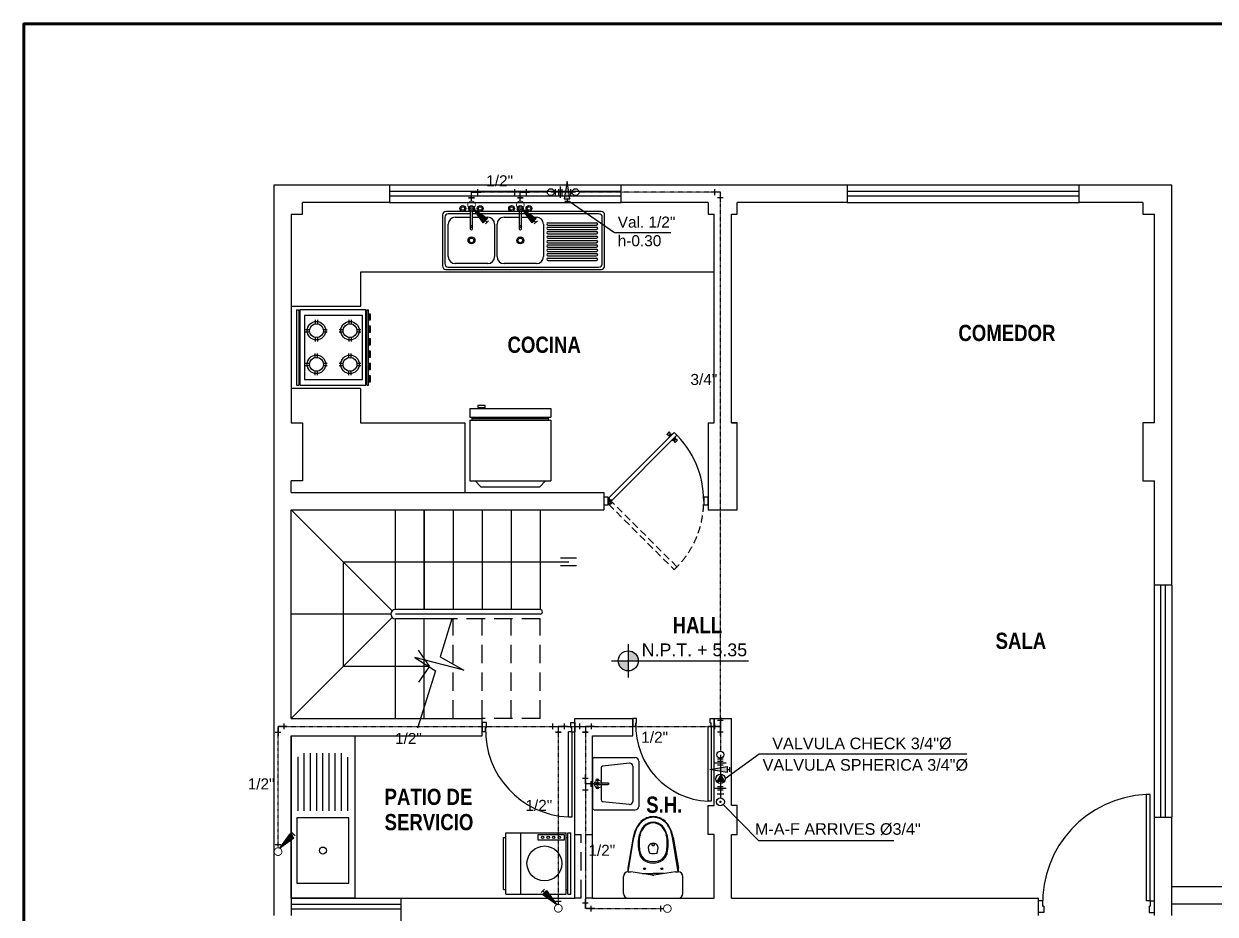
# Model space of a CAD drawing. Header units: millimetres. Extents: x -249630 to 95394, y -188036 to 109963.
# Drawn here: x -249630 to -229068, y -101305 to -85944 of the extents above; entities that cross this region are included whole.
import ezdxf
from ezdxf.enums import TextEntityAlignment as Align

# ---------------------------------------------------------------- set-up
doc = ezdxf.new("R2010")
doc.units = ezdxf.units.MM
doc.linetypes.add('ACAD_ISO10W100', pattern=[18, 12, -3, 0, -3])
doc.linetypes.add('DASHED2', pattern=[9.525, 6.35, -3.175])
doc.layers.add('00-DESAGUE', color=6, linetype='Continuous')
doc.layers.add('CASCO', color=5, linetype='Continuous')
doc.layers.add('MUROS', color=6, linetype='Continuous', lineweight=60)
doc.styles.add('LEROY 100', font='arial.ttf', dxfattribs={"height": 0.1})
doc.styles.add('LUNA', font='arial.ttf', dxfattribs={"height": 0.09})
doc.styles.add('NIVEL', font='arial.ttf', dxfattribs={"width": 1.1, "height": 0.15})
doc.styles.add('ST2', font='arial.ttf')
doc.styles.add('SUBTITULOS(E)', font='swisscbi.ttf', dxfattribs={"oblique": 15, "height": 0.2})
doc.dimstyles.new('Flechitas', dxfattribs={"dimscale": 0, "dimtxt": 0.1, "dimasz": 0.09, "dimexe": 0.035, "dimexo": 0.02, "dimgap": 0.05, "dimtad": 2, "dimzin": 4, "dimdsep": 46, "dimtxsty": 'LEROY 100', "dimblk": 'ARCHTICK', "dimcen": 0.05, "dimdle": 0.05, "dimclrd": 171, "dimclre": 171, "dimclrt": 7, "dimadec": 0, "dimazin": 0, "dimtfac": 0.466667, "dimtix": 1, "dimtmove": 2, "dimatfit": 3, "dimfxl": 1, "dimtolj": 1, "dimtzin": 1, "dimarcsym": 0})

# ---------------------------------------------------------------- blocks, each defined once
blk = doc.blocks.new('A$C5D300497')
at = {"layer": 'CASCO'}
h = blk.add_hatch(color=256, dxfattribs=at)
h.paths.add_polyline_path([(3.06, 8.735), (3.06, 8.649), (3.146, 8.649, 0.414214)])
h.paths.add_polyline_path([(3.06, 8.649), (2.973, 8.649, 0.414213), (3.06, 8.562)])
for p, q in [((0, 12.752), (0, 6.452)), ((1, 12.752), (0, 12.752)), ((1, 12.752), (1, 12.602)), ((3, 12.602), (3, 12.752)), ((4.95, 12.752), (3, 12.752)), ((4.95, 12.752), (4.95, 12.602)), ((7.75, 12.752), (6.95, 12.752)), ((6.95, 12.602), (6.95, 12.752)), ((7.75, 9.302), (7.75, 12.752)), ((0.25, 12.502), (0.25, 12.602)), ((1, 12.602), (0.25, 12.602)), ((3.75, 12.602), (3, 12.602)), ((3.75, 12.602), (3.75, 12.502)), ((4, 12.502), (4, 12.602)), ((4.95, 12.602), (4, 12.602)), ((7.5, 12.602), (6.95, 12.602)), ((7.5, 12.602), (7.5, 12.502)), ((0.15, 12.502), (0.15, 10.702)), ((0.15, 12.502), (0.25, 12.502)), ((1.457, 12.496), (1.457, 12.056)), ((1.477, 12.476), (1.477, 12.076)), ((1.697, 12.526), (1.487, 12.526)), ((1.697, 12.506), (1.507, 12.506)), ((1.567, 12.476), (1.697, 12.476)), ((1.697, 12.528), (1.697, 12.376)), ((1.717, 12.376), (1.717, 12.528)), ((2.826, 12.526), (1.717, 12.526)), ((2.806, 12.506), (1.717, 12.506)), ((1.717, 12.476), (1.847, 12.476)), ((1.988, 12.476), (2.118, 12.476)), ((2.118, 12.528), (2.118, 12.376)), ((2.138, 12.376), (2.138, 12.528)), ((2.138, 12.476), (2.268, 12.476)), ((2.836, 12.076), (2.836, 12.476)), ((2.856, 12.056), (2.856, 12.496)), ((3.75, 12.502), (3.8, 12.502)), ((3.8, 10.702), (3.8, 12.502)), ((3.95, 10.702), (3.95, 12.502)), ((3.95, 12.502), (4, 12.502)), ((7.5, 12.502), (7.6, 12.502)), ((7.6, 10.702), (7.6, 12.502)), ((7.6, 10.702), (7.6, 12.502)), ((1.507, 12.136), (1.507, 12.416)), ((1.697, 12.406), (1.717, 12.406)), ((1.697, 12.391), (1.717, 12.391)), ((1.907, 12.416), (1.907, 12.136)), ((1.928, 12.136), (1.928, 12.416)), ((2.118, 12.406), (2.138, 12.406)), ((2.118, 12.391), (2.138, 12.391)), ((2.328, 12.416), (2.328, 12.136)), ((2.366, 12.428), (2.786, 12.428)), ((2.366, 12.408), (2.786, 12.408)), ((2.366, 12.39), (2.786, 12.39)), ((2.366, 12.37), (2.786, 12.37)), ((2.366, 12.352), (2.786, 12.352)), ((2.366, 12.332), (2.786, 12.332)), ((2.366, 12.314), (2.786, 12.314)), ((2.366, 12.294), (2.786, 12.294)), ((2.366, 12.276), (2.786, 12.276)), ((2.366, 12.256), (2.786, 12.256)), ((2.366, 12.238), (2.786, 12.238)), ((2.366, 12.218), (2.786, 12.218)), ((2.366, 12.2), (2.786, 12.2)), ((2.366, 12.18), (2.786, 12.18)), ((2.366, 12.162), (2.786, 12.162)), ((2.366, 12.142), (2.786, 12.142)), ((1.507, 12.046), (2.806, 12.046)), ((1.847, 12.076), (1.567, 12.076)), ((2.268, 12.076), (1.988, 12.076)), ((2.366, 12.124), (2.786, 12.124)), ((2.366, 12.104), (2.786, 12.104)), ((3.8, 12.002), (0.75, 12.002)), ((0.75, 12.002), (0.75, 11.706)), ((1.487, 12.026), (2.826, 12.026)), ((0.75, 11.706), (0.15, 11.706)), ((0.197, 11.677), (0.197, 11.027)), ((0.197, 11.677), (0.218, 11.677)), ((0.218, 11.677), (0.218, 11.027)), ((0.226, 11.677), (0.226, 11.027)), ((0.795, 11.677), (0.226, 11.677)), ((0.766, 11.627), (0.265, 11.627)), ((0.265, 11.627), (0.265, 11.077)), ((0.766, 11.077), (0.766, 11.627)), ((0.795, 11.027), (0.795, 11.677)), ((0.805, 11.027), (0.805, 11.677)), ((0.805, 11.677), (0.818, 11.677)), ((0.818, 11.027), (0.818, 11.677)), ((0.837, 11.641), (0.823, 11.641)), ((0.823, 11.641), (0.823, 11.59)), ((0.837, 11.59), (0.837, 11.641)), ((0.358, 11.591), (0.358, 11.556)), ((0.378, 11.591), (0.378, 11.556)), ((0.648, 11.591), (0.648, 11.556)), ((0.668, 11.591), (0.668, 11.556)), ((0.823, 11.59), (0.837, 11.59)), ((0.837, 11.535), (0.823, 11.535)), ((0.823, 11.535), (0.823, 11.484)), ((0.837, 11.484), (0.837, 11.535)), ((0.275, 11.508), (0.31, 11.508)), ((0.275, 11.488), (0.309, 11.488)), ((0.358, 11.438), (0.358, 11.404)), ((0.378, 11.438), (0.378, 11.403)), ((0.427, 11.508), (0.462, 11.508)), ((0.428, 11.488), (0.462, 11.488)), ((0.565, 11.508), (0.6, 11.508)), ((0.565, 11.488), (0.599, 11.488)), ((0.648, 11.438), (0.648, 11.404)), ((0.668, 11.438), (0.668, 11.403)), ((0.717, 11.508), (0.752, 11.508)), ((0.718, 11.488), (0.752, 11.488)), ((0.823, 11.484), (0.837, 11.484)), ((0.837, 11.428), (0.823, 11.428)), ((0.823, 11.428), (0.823, 11.376)), ((0.837, 11.376), (0.837, 11.428)), ((0.823, 11.376), (0.837, 11.376)), ((0.837, 11.322), (0.823, 11.322)), ((0.823, 11.322), (0.823, 11.27)), ((0.837, 11.27), (0.837, 11.322)), ((0.275, 11.216), (0.309, 11.216)), ((0.358, 11.266), (0.358, 11.301)), ((0.378, 11.266), (0.378, 11.301)), ((0.428, 11.216), (0.462, 11.216)), ((0.565, 11.216), (0.599, 11.216)), ((0.648, 11.266), (0.648, 11.301)), ((0.668, 11.266), (0.668, 11.301)), ((0.718, 11.216), (0.752, 11.216)), ((0.823, 11.27), (0.837, 11.27)), ((0.837, 11.214), (0.823, 11.214)), ((0.823, 11.214), (0.823, 11.163)), ((0.837, 11.163), (0.837, 11.214)), ((0.275, 11.196), (0.31, 11.196)), ((0.358, 11.114), (0.358, 11.148)), ((0.378, 11.113), (0.378, 11.148)), ((0.427, 11.196), (0.462, 11.196)), ((0.565, 11.196), (0.6, 11.196)), ((0.648, 11.114), (0.648, 11.148)), ((0.668, 11.113), (0.668, 11.148)), ((0.717, 11.196), (0.752, 11.196)), ((0.823, 11.163), (0.837, 11.163)), ((0.837, 11.108), (0.823, 11.108)), ((0.823, 11.108), (0.823, 11.057)), ((0.837, 11.057), (0.837, 11.108)), ((0.197, 11.027), (0.218, 11.027)), ((0.226, 11.027), (0.795, 11.027)), ((0.265, 11.077), (0.766, 11.077)), ((0.805, 11.027), (0.818, 11.027)), ((0.823, 11.057), (0.837, 11.057)), ((0.75, 10.999), (0.15, 10.999)), ((0.75, 10.999), (0.75, 10.702)), ((1.693, 10.826), (2.393, 10.826)), ((1.693, 10.826), (1.693, 10.751)), ((1.761, 10.853), (1.761, 10.834)), ((1.825, 10.853), (1.761, 10.853)), ((1.761, 10.834), (1.825, 10.834)), ((1.825, 10.834), (1.825, 10.853)), ((2.393, 10.826), (2.393, 10.751)), ((0.15, 10.702), (0.25, 10.702)), ((0.25, 10.702), (0.25, 10.202)), ((0.75, 10.702), (1.65, 10.702)), ((1.65, 10.702), (1.65, 10.102)), ((1.692, 10.726), (2.392, 10.726)), ((1.692, 10.726), (1.692, 10.201)), ((1.693, 10.751), (2.393, 10.751)), ((1.713, 10.726), (1.713, 10.751)), ((1.713, 10.739), (2.373, 10.739)), ((2.373, 10.726), (2.373, 10.751)), ((2.392, 10.726), (2.392, 10.201)), ((3.75, 10.702), (3.75, 9.952)), ((3.75, 10.702), (3.8, 10.702)), ((4, 10.702), (3.95, 10.702)), ((3.95, 10.702), (4, 10.702)), ((4, 9.952), (4, 10.702)), ((7.6, 10.702), (7.5, 10.702)), ((7.5, 10.702), (7.5, 10.202)), ((2.89, 10.053), (3.456, 10.619)), ((3.48, 10.595), (2.914, 10.029)), ((3.414, 10.625), (3.393, 10.603)), ((3.408, 10.593), (3.393, 10.603)), ((3.412, 10.596), (3.408, 10.593)), ((3.412, 10.596), (3.421, 10.606)), ((3.412, 10.577), (3.44, 10.605)), ((3.414, 10.594), (3.412, 10.596)), ((3.414, 10.594), (3.412, 10.593)), ((3.415, 10.591), (3.412, 10.593)), ((3.415, 10.591), (3.413, 10.589)), ((3.424, 10.609), (3.414, 10.625)), ((3.414, 10.594), (3.423, 10.603)), ((3.415, 10.591), (3.427, 10.603)), ((3.415, 10.587), (3.43, 10.602)), ((3.421, 10.606), (3.424, 10.609)), ((3.423, 10.603), (3.421, 10.606)), ((3.423, 10.603), (3.424, 10.605)), ((3.427, 10.603), (3.424, 10.605)), ((3.427, 10.603), (3.428, 10.604)), ((3.43, 10.602), (3.428, 10.604)), ((3.44, 10.605), (3.43, 10.602)), ((3.441, 10.604), (3.44, 10.605)), ((3.48, 10.595), (3.456, 10.619)), ((3.412, 10.577), (3.415, 10.587)), ((3.413, 10.576), (3.412, 10.577)), ((3.415, 10.587), (3.413, 10.589)), ((3.437, 10.552), (3.438, 10.551)), ((3.438, 10.551), (3.466, 10.579)), ((3.438, 10.551), (3.448, 10.554)), ((3.448, 10.554), (3.463, 10.569)), ((3.448, 10.554), (3.45, 10.552)), ((3.452, 10.554), (3.45, 10.552)), ((3.451, 10.566), (3.451, 10.566)), ((3.451, 10.566), (3.451, 10.566)), ((3.452, 10.554), (3.464, 10.566)), ((3.452, 10.554), (3.454, 10.551)), ((3.455, 10.553), (3.454, 10.551)), ((3.457, 10.551), (3.454, 10.547)), ((3.454, 10.547), (3.464, 10.532)), ((3.455, 10.553), (3.464, 10.562)), ((3.455, 10.553), (3.457, 10.551)), ((3.457, 10.551), (3.467, 10.56)), ((3.466, 10.579), (3.463, 10.569)), ((3.463, 10.569), (3.465, 10.567)), ((3.464, 10.566), (3.465, 10.567)), ((3.464, 10.566), (3.466, 10.563)), ((3.464, 10.562), (3.466, 10.563)), ((3.464, 10.562), (3.467, 10.56)), ((3.486, 10.553), (3.464, 10.532)), ((3.465, 10.58), (3.466, 10.579)), ((3.467, 10.56), (3.47, 10.563)), ((3.47, 10.563), (3.486, 10.553)), ((0.15, 10.102), (0.15, 10.202)), ((0.25, 10.202), (0.15, 10.202)), ((1.692, 10.201), (2.392, 10.201)), ((1.739, 10.201), (1.788, 10.151)), ((2.346, 10.201), (2.297, 10.151)), ((7.5, 10.202), (7.6, 10.202)), ((7.6, 9.302), (7.6, 10.202)), ((0.15, 10.102), (2.85, 10.102)), ((1.788, 10.151), (2.297, 10.151)), ((2.85, 10.102), (2.85, 9.952)), ((2.888, 10.061), (2.85, 10.061)), ((2.85, 10.061), (2.85, 10.061)), ((2.85, 10.061), (2.85, 10.061)), ((2.85, 10.061), (2.85, 9.994)), ((2.85, 9.994), (2.888, 9.994)), ((2.888, 9.994), (2.888, 10.061)), ((2.914, 10.029), (2.89, 10.053)), ((3.75, 10.061), (3.712, 10.061)), ((3.712, 10.061), (3.712, 10.061)), ((3.712, 10.061), (3.712, 10.061)), ((3.712, 10.061), (3.712, 9.994)), ((3.712, 9.994), (3.75, 9.994)), ((3.75, 9.994), (3.75, 10.061)), ((0.15, 9.952), (2.85, 9.952)), ((0.15, 8.152), (0.15, 9.952)), ((1.022, 9.081), (0.15, 9.952)), ((1.05, 9.092), (1.05, 9.952)), ((1.05, 9.092), (1.05, 9.952)), ((1.3, 9.952), (1.3, 9.092)), ((1.3, 9.092), (1.3, 9.952)), ((1.55, 9.952), (1.55, 9.092)), ((1.8, 9.952), (1.8, 9.092)), ((2.05, 9.952), (2.05, 9.092)), ((2.3, 9.952), (2.3, 9.092)), ((3.75, 9.952), (4, 9.952)), ((0.6, 9.502), (0.6, 8.602)), ((0.6, 9.502), (2.548, 9.502)), ((2.612, 9.536), (2.476, 9.536)), ((2.612, 9.468), (2.476, 9.468)), ((7.75, 9.302), (7.6, 9.302)), ((7.75, 9.302), (7.6, 9.302)), ((7.6, 7.302), (7.6, 9.302)), ((7.655, 7.302), (7.655, 9.302)), ((7.695, 7.302), (7.695, 9.302)), ((7.75, 9.302), (7.75, 7.302)), ((1.01, 9.052), (0.15, 9.052)), ((2.3, 9.092), (1.05, 9.092)), ((2.3, 9.052), (1.05, 9.052)), ((2.3, 9.052), (1.55, 9.052)), ((1.022, 9.024), (0.15, 8.152)), ((1.05, 8.152), (1.05, 9.012)), ((1.538, 9.012), (1.05, 9.012)), ((1.3, 8.152), (1.3, 9.012)), ((1.538, 9.012), (1.437, 8.685)), ((1.344, 8.602), (1.251, 8.741)), ((3.06, 8.793), (3.06, 8.504)), ((1.64, 8.57), (1.219, 8.677)), ((1.219, 8.677), (1.397, 8.563)), ((1.437, 8.685), (1.64, 8.57)), ((2.916, 8.649), (4.097, 8.649)), ((0.6, 8.602), (1.344, 8.602)), ((1.397, 8.563), (1.241, 8.068)), ((1.344, 8.602), (1.251, 8.464)), ((0.15, 8.152), (1.8, 8.152)), ((1.8, 8.002), (1.8, 8.152)), ((2.6, 8.152), (3.1, 8.152)), ((3.1, 8.002), (3.1, 8.152)), ((3.1, 8.152), (3.1, 8.082)), ((3.132, 8.152), (3.1, 8.152)), ((3.132, 8.113), (3.132, 8.152)), ((3.768, 8.113), (3.768, 8.152)), ((3.768, 8.152), (3.8, 8.152)), ((3.8, 7.402), (3.8, 8.152)), ((3.8, 8.152), (3.95, 8.152)), ((3.8, 8.152), (3.8, 8.082)), ((3.95, 7.402), (3.95, 8.152)), ((1.8, 8.118), (1.8, 8.037)), ((1.836, 8.118), (1.8, 8.118)), ((1.828, 8.037), (1.8, 8.037)), ((1.836, 8.073), (1.828, 8.073)), ((1.828, 8.037), (1.828, 8.073)), ((1.836, 8.073), (1.836, 8.118)), ((2.572, 8.037), (2.543, 8.037)), ((2.543, 7.302), (2.543, 8.037)), ((2.564, 8.073), (2.564, 8.118)), ((2.564, 8.118), (2.6, 8.118)), ((2.564, 8.073), (2.572, 8.073)), ((2.572, 8.037), (2.572, 8.073)), ((2.572, 8.037), (2.6, 8.037)), ((2.572, 8.037), (2.572, 7.302)), ((2.6, 8.118), (2.6, 8.037)), ((3.125, 8.082), (3.1, 8.082)), ((3.132, 8.113), (3.125, 8.113)), ((3.125, 8.082), (3.125, 8.113)), ((3.775, 8.082), (3.751, 8.082)), ((3.751, 7.438), (3.751, 8.082)), ((3.768, 8.113), (3.775, 8.113)), ((3.775, 8.082), (3.775, 8.113)), ((3.775, 8.082), (3.8, 8.082)), ((3.775, 8.082), (3.775, 7.438)), ((0.15, 8.002), (1.8, 8.002)), ((0.15, 8.002), (0.15, 6.452)), ((2.75, 8.002), (3.1, 8.002)), ((2.75, 7.799), (2.75, 7.379)), ((2.765, 7.814), (3.12, 7.814)), ((2.825, 7.725), (2.825, 7.596)), ((3.072, 7.766), (2.838, 7.74)), ((3.1, 7.741), (3.1, 7.436)), ((3.15, 7.784), (3.15, 7.394)), ((2.794, 7.604), (2.779, 7.589)), ((2.779, 7.596), (2.786, 7.596)), ((2.779, 7.589), (2.809, 7.589)), ((2.779, 7.589), (2.794, 7.574)), ((2.779, 7.581), (2.786, 7.581)), ((2.809, 7.589), (2.794, 7.604)), ((2.794, 7.604), (2.794, 7.574)), ((2.794, 7.574), (2.809, 7.589)), ((2.801, 7.596), (2.886, 7.596)), ((2.801, 7.581), (2.886, 7.581)), ((2.825, 7.581), (2.825, 7.452)), ((2.894, 7.589), (2.886, 7.596)), ((2.894, 7.589), (2.886, 7.581)), ((2.838, 7.437), (3.072, 7.412)), ((3.775, 7.438), (3.751, 7.438)), ((7.565, 7.497), (7.529, 7.497)), ((7.529, 7.497), (7.529, 6.578)), ((7.565, 6.578), (7.565, 7.497)), ((2.572, 7.302), (2.543, 7.302)), ((2.765, 7.364), (3.12, 7.364)), ((3.75, 7.152), (3.75, 7.402)), ((3.75, 7.402), (3.8, 7.402)), ((4, 7.402), (3.95, 7.402)), ((4, 7.152), (4, 7.402)), ((7.6, 6.452), (7.6, 7.302)), ((7.6, 7.302), (7.75, 7.302)), ((7.6, 7.302), (7.75, 7.302)), ((7.75, 6.452), (7.75, 7.302)), ((1.983, 7.125), (2.003, 7.125)), ((1.983, 6.676), (1.983, 7.125)), ((2.003, 7.165), (2.523, 7.165)), ((2.003, 6.636), (2.003, 7.165)), ((2.129, 7.165), (2.129, 6.636)), ((2.282, 7.152), (2.507, 7.152)), ((2.282, 7.102), (2.282, 7.152)), ((2.507, 7.102), (2.282, 7.102)), ((2.507, 7.152), (2.507, 7.102)), ((2.523, 6.636), (2.523, 7.165)), ((2.523, 7.125), (2.539, 7.125)), ((2.539, 7.165), (2.563, 7.165)), ((2.539, 6.636), (2.539, 7.165)), ((2.563, 6.636), (2.563, 7.165)), ((3.8, 7.152), (3.75, 7.152)), ((3.8, 6.602), (3.8, 7.152)), ((3.95, 7.152), (4, 7.152)), ((3.95, 6.602), (3.95, 7.152)), ((7.75, 6.702), (8.8, 6.702)), ((1.1, 4.502), (1.1, 6.602)), ((1.983, 6.676), (2.003, 6.676)), ((2.003, 6.636), (2.523, 6.636)), ((2.523, 6.676), (2.539, 6.676)), ((2.539, 6.636), (2.563, 6.636)), ((2.75, 6.602), (3.8, 6.602)), ((3.95, 6.602), (6.6, 6.602)), ((6.6, 6.452), (6.6, 6.602)), ((6.6, 6.477), (6.6, 6.578)), ((6.635, 6.578), (6.6, 6.578)), ((6.635, 6.578), (6.635, 6.532)), ((6.645, 6.532), (6.635, 6.532)), ((6.645, 6.532), (6.645, 6.477)), ((7.565, 6.578), (7.529, 6.578)), ((7.555, 6.532), (7.555, 6.477)), ((7.555, 6.532), (7.565, 6.532)), ((7.565, 6.578), (7.565, 6.532)), ((7.565, 6.578), (7.6, 6.578)), ((7.6, 6.477), (7.6, 6.578)), ((7.75, 6.552), (8.65, 6.552)), ((6.645, 6.477), (6.6, 6.477)), ((7.555, 6.477), (7.6, 6.477))]:
    blk.add_line(p, q, dxfattribs=at)
at = {"layer": 'CASCO', "linetype": 'Continuous'}
for p, q in [((3, 12.752), (1, 12.752)), ((6.95, 12.752), (4.95, 12.752)), ((1, 12.602), (3, 12.602)), ((4.95, 12.602), (6.95, 12.602)), ((2.6, 6.602), (2.6, 8.152)), ((2.75, 6.602), (2.75, 8.002)), ((0.15, 6.602), (1.1, 6.602)), ((1.1, 6.602), (2.6, 6.602))]:
    blk.add_line(p, q, dxfattribs=at)
at = {"layer": 'CASCO', "linetype": 'Continuous', "ltscale": 0.0025}
for p, q in [((3, 12.697), (1, 12.697)), ((3, 12.657), (1, 12.657)), ((6.95, 12.697), (4.95, 12.697)), ((6.95, 12.657), (4.95, 12.657)), ((1.1, 6.547), (0.15, 6.547)), ((1.1, 6.507), (0.15, 6.507))]:
    blk.add_line(p, q, dxfattribs=at)
at = {"layer": 'CASCO', "linetype": 'DASHED2', "ltscale": 0.01}
for p, q in [((2.888, 10.02), (2.888, 10.034)), ((2.888, 10.034), (2.9, 10.034)), ((2.9, 10.02), (2.888, 10.02)), ((2.914, 10.025), (2.89, 10.001)), ((2.89, 10.001), (3.456, 9.436)), ((2.9, 10.034), (2.9, 10.02)), ((3.48, 9.46), (2.914, 10.025))]:
    blk.add_line(p, q, dxfattribs=at)
at = {"layer": 'CASCO', "linetype": 'DASHED2', "ltscale": 0.025}
for p, q in [((2.3, 9.012), (1.538, 9.012)), ((1.55, 8.152), (1.55, 9.012)), ((1.8, 8.152), (1.8, 9.012)), ((2.05, 8.152), (2.05, 9.012)), ((2.3, 8.152), (2.3, 9.012)), ((2.3, 8.152), (1.8, 8.152)), ((2.6, 7.152), (2.655, 7.152)), ((2.655, 6.602), (2.655, 7.152)), ((2.695, 6.602), (2.695, 7.152)), ((2.695, 7.152), (2.75, 7.152)), ((2.655, 6.602), (2.6, 6.602)), ((2.75, 6.602), (2.695, 6.602))]:
    blk.add_line(p, q, dxfattribs=at)
at = {"layer": 'CASCO', "ltscale": 0.5}
for p, q in [((0.15, 6.603), (0.15, 8.002)), ((0.15, 8.002), (0.7, 8.002)), ((0.7, 8.002), (0.7, 6.603)), ((0.21, 7.354), (0.21, 7.821)), ((0.264, 7.354), (0.264, 7.852)), ((0.317, 7.354), (0.317, 7.852)), ((0.371, 7.354), (0.371, 7.852)), ((0.425, 7.354), (0.425, 7.852)), ((0.479, 7.354), (0.479, 7.852)), ((0.532, 7.354), (0.532, 7.852)), ((0.586, 7.354), (0.586, 7.852)), ((0.64, 7.354), (0.64, 7.819)), ((0.649, 7.294), (0.201, 7.294)), ((0.201, 7.294), (0.201, 6.73)), ((0.649, 6.73), (0.649, 7.294)), ((0.201, 6.73), (0.649, 6.73)), ((0.7, 6.603), (0.15, 6.603))]:
    blk.add_line(p, q, dxfattribs=at)
at = {"layer": 'CASCO', "ltscale": 0.8}
for p, q in [((3.103, 7.128), (3.057, 6.861)), ((3.059, 6.828), (3.109, 7.127)), ((3.491, 6.828), (3.441, 7.127)), ((3.447, 7.128), (3.493, 6.861)), ((3.239, 7.001), (3.234, 7.039)), ((3.275, 7.081), (3.275, 7.081)), ((3.275, 7.081), (3.275, 7.081)), ((3.275, 7.081), (3.275, 7.081)), ((3.275, 7.081), (3.275, 7.081)), ((3.275, 7.081), (3.275, 7.081)), ((3.275, 7.081), (3.275, 7.081)), ((3.275, 7.081), (3.275, 7.081)), ((3.275, 7.081), (3.275, 7.081)), ((3.311, 7.001), (3.317, 7.039)), ((3.018, 6.642), (3.018, 6.788)), ((3.058, 6.828), (3.083, 6.828)), ((3.269, 6.801), (3.083, 6.828)), ((3.179, 6.814), (3.275, 6.814)), ((3.371, 6.814), (3.275, 6.814)), ((3.467, 6.828), (3.281, 6.801)), ((3.467, 6.828), (3.492, 6.828)), ((3.532, 6.642), (3.532, 6.788)), ((3.058, 6.602), (3.492, 6.602))]:
    blk.add_line(p, q, dxfattribs=at)
at = {"layer": 'CASCO'}
for centre, radius in [((1.632, 12.551), 0.025), ((1.632, 12.551), 0.015), ((1.707, 12.551), 0.025), ((1.707, 12.551), 0.015), ((1.782, 12.551), 0.025), ((1.782, 12.551), 0.015), ((2.053, 12.551), 0.025), ((2.053, 12.551), 0.015), ((2.128, 12.551), 0.025), ((2.128, 12.551), 0.015), ((2.203, 12.551), 0.025), ((2.203, 12.551), 0.015), ((1.707, 12.276), 0.03), ((1.707, 12.276), 0.02), ((2.128, 12.276), 0.03), ((2.128, 12.276), 0.02), ((0.369, 11.497), 0.08), ((0.369, 11.497), 0.0599), ((0.659, 11.497), 0.08), ((0.659, 11.497), 0.0599), ((0.369, 11.207), 0.08), ((0.369, 11.207), 0.0599), ((0.659, 11.207), 0.08), ((0.659, 11.207), 0.0599), ((3.06, 8.649), 0.0865), ((2.794, 7.622), 0.01), ((2.794, 7.555), 0.01), ((2.321, 7.126), 0.0107), ((2.369, 7.126), 0.0107), ((2.417, 7.126), 0.0107), ((2.465, 7.126), 0.0107), ((2.337, 6.901), 0.151)]:
    blk.add_circle(centre, radius, dxfattribs=at)
at = {"layer": 'CASCO', "linetype": 'DASHED2', "ltscale": 0.01}
for centre in [(2.902, 10.041), (2.902, 10.013)]:
    blk.add_circle(centre, 0.014, dxfattribs=at)
at = {"layer": 'CASCO', "ltscale": 0.5}
blk.add_circle((0.425, 7.013), 0.0302, dxfattribs=at)
at = {"layer": 'CASCO', "ltscale": 0.8}
for centre in [(3.2, 6.856), (3.35, 6.856)]:
    blk.add_circle(centre, 0.008, dxfattribs=at)
at = {"layer": 'CASCO'}
for centre, radius, start, end in [((1.487, 12.496), 0.03, 90, 180), ((1.507, 12.476), 0.03, 90, 180), ((1.567, 12.416), 0.06, 90, 180), ((1.847, 12.416), 0.06, 0, 90), ((1.988, 12.416), 0.06, 90, 180), ((2.268, 12.416), 0.06, 0, 90), ((2.806, 12.476), 0.03, 0, 90), ((2.826, 12.496), 0.03, 0, 90), ((1.707, 12.376), 0.01, 180, 0), ((2.128, 12.376), 0.01, 180, 0), ((2.366, 12.418), 0.01, 90, 270), ((2.366, 12.38), 0.01, 90, 270), ((2.366, 12.342), 0.01, 90, 270), ((2.786, 12.418), 0.01, 270, 90), ((2.786, 12.38), 0.01, 270, 90), ((2.786, 12.342), 0.01, 270, 90), ((2.366, 12.304), 0.01, 90, 270), ((2.366, 12.266), 0.01, 90, 270), ((2.366, 12.228), 0.01, 90, 270), ((2.786, 12.304), 0.01, 270, 90), ((2.786, 12.266), 0.01, 270, 90), ((2.786, 12.228), 0.01, 270, 90), ((1.567, 12.136), 0.06, 180, 270), ((1.847, 12.136), 0.06, 270, 0), ((1.988, 12.136), 0.06, 180, 270), ((2.268, 12.136), 0.06, 270, 0), ((2.366, 12.19), 0.01, 90, 270), ((2.366, 12.152), 0.01, 90, 270), ((2.786, 12.19), 0.01, 270, 90), ((2.786, 12.152), 0.01, 270, 90), ((1.487, 12.056), 0.03, 180, 270), ((1.507, 12.076), 0.03, 180, 270), ((2.366, 12.114), 0.01, 90, 270), ((2.786, 12.114), 0.01, 270, 90), ((2.806, 12.076), 0.03, 270, 0), ((2.826, 12.056), 0.03, 270, 0), ((2.903, 10.029), 0.808, 359.8648, 46.8608), ((1.05, 9.052), 0.04, 90, 270), ((2.3, 9.072), 0.02, 270, 90), ((2.578, 8.052), 0.75, 178.348, 267.335), ((3.781, 8.094), 0.657, 178.348, 267.335), ((2.765, 7.799), 0.015, 90, 180), ((2.84, 7.725), 0.015, 96.2258, 180), ((3.075, 7.741), 0.025, 0, 96.2258), ((3.12, 7.784), 0.03, 0, 90), ((2.779, 7.589), 0.0075, 90, 270), ((2.84, 7.452), 0.015, 180, 263.7742), ((3.075, 7.436), 0.025, 263.7742, 0), ((7.573, 6.559), 0.938, 92.665, 181.652), ((2.765, 7.379), 0.015, 180, 270), ((3.12, 7.394), 0.03, 270, 0)]:
    blk.add_arc(centre, radius, start, end, dxfattribs=at)
at = {"layer": 'CASCO', "linetype": 'DASHED2', "ltscale": 0.01}
blk.add_arc((2.903, 10.025), 0.808, 313.1392, 0.1352, dxfattribs=at)
at = {"layer": 'CASCO', "ltscale": 0.8}
for centre, radius, start, end in [((3.281, 7.141), 0.165, 92.1936, 132.4727), ((3.281, 7.141), 0.159, 92.2523, 132.8254), ((3.269, 7.141), 0.165, 47.5273, 87.8064), ((3.269, 7.141), 0.159, 47.1746, 87.7477), ((3.312, 7.113), 0.206, 133.507, 163.073), ((3.312, 7.114), 0.2, 133.8873, 163.4946), ((3.309, 7.115), 0.157, 137.1692, 167.2746), ((3.308, 7.116), 0.15, 137.8845, 168.1333), ((3.281, 7.137), 0.122, 92.76, 135.8858), ((3.281, 7.137), 0.115, 92.8715, 136.5577), ((3.269, 7.137), 0.122, 44.1142, 87.24), ((3.269, 7.137), 0.115, 43.4423, 87.1285), ((3.242, 7.116), 0.15, 11.8667, 42.1155), ((3.241, 7.115), 0.157, 12.7254, 42.8308), ((3.239, 7.114), 0.2, 16.5054, 46.1127), ((3.238, 7.113), 0.206, 16.927, 46.493), ((3.395, 7.078), 0.296, 161.1915, 170.2071), ((3.397, 7.078), 0.292, 161.5678, 170.4152), ((3.425, 7.078), 0.279, 165.0071, 179.3331), ((3.434, 7.077), 0.281, 165.8067, 179.3181), ((3.116, 7.077), 0.281, 0.6819, 14.1933), ((3.125, 7.078), 0.279, 0.6669, 14.9929), ((3.153, 7.078), 0.292, 9.5848, 18.4322), ((3.155, 7.078), 0.296, 9.7929, 18.8085), ((3.574, 7.07), 0.428, 178.5821, 188.2413), ((3.282, 7.027), 0.132, 187.705, 225.6982), ((3.64, 7.084), 0.487, 180.3239, 188.295), ((3.28, 7.03), 0.123, 187.7071, 225.993), ((3.258, 7.042), 0.025, 143.8168, 187.7652), ((3.275, 7.03), 0.0456, 90, 143.8168), ((3.254, 7.003), 0.015, 187.7652, 256.2304), ((3.269, 7.063), 0.00553, 148.3452, 180), ((3.269, 7.063), 0.00553, 180, 211.6548), ((3.272, 7.061), 0.00917, 123.8954, 148.3452), ((3.272, 7.065), 0.00917, 211.6548, 236.1046), ((3.274, 7.058), 0.0128, 105.5514, 123.8954), ((3.274, 7.068), 0.0128, 236.1046, 254.4486), ((3.275, 7.053), 0.0178, 90, 105.5514), ((3.275, 7.073), 0.0178, 254.4486, 270), ((3.275, 7.03), 0.0456, 36.1832, 90), ((3.275, 7.053), 0.0178, 74.4486, 90), ((3.275, 7.073), 0.0178, 270, 285.5514), ((3.276, 7.058), 0.0128, 56.1046, 74.4486), ((3.276, 7.068), 0.0128, 285.5514, 303.8954), ((3.278, 7.061), 0.00917, 31.6548, 56.1046), ((3.278, 7.065), 0.00917, 303.8954, 328.3452), ((3.282, 7.063), 0.00553, 360, 31.6548), ((3.282, 7.063), 0.00553, 328.3452, 0), ((3.297, 7.003), 0.015, 283.7696, 352.2348), ((3.292, 7.042), 0.025, 352.2348, 36.1832), ((3.27, 7.03), 0.123, 314.007, 352.2929), ((3.269, 7.027), 0.132, 314.3018, 352.295), ((2.91, 7.084), 0.487, 351.705, 359.6761), ((2.976, 7.07), 0.428, 351.7587, 1.4179), ((3.269, 7.037), 0.132, 232.554, 272.5334), ((3.272, 7.056), 0.138, 235.9958, 271.3648), ((3.275, 7.091), 0.105, 256.2304, 270), ((3.275, 7.091), 0.105, 270, 283.7696), ((3.278, 7.056), 0.138, 268.6352, 304.0042), ((3.281, 7.037), 0.132, 267.4666, 307.446), ((3.058, 6.788), 0.04, 90, 180), ((3.205, 6.836), 0.15, 170.2071, 182.9611), ((3.275, 6.84), 0.04, 261.6858, 278.3224), ((3.492, 6.788), 0.04, 0, 90), ((3.345, 6.836), 0.15, 357.034, 9.7929), ((3.058, 6.642), 0.04, 180, 270), ((3.492, 6.642), 0.04, 270, 0)]:
    blk.add_arc(centre, radius, start, end, dxfattribs=at)
at = {"layer": 'CASCO', "linetype": 'ByBlock'}
for s, height, style, p in [('COMEDOR', 0.14, 'SUBTITULOS(E)', (5.909, 11.408)), ('COCINA', 0.14, 'SUBTITULOS(E)', (2.018, 11.306)), ('HALL', 0.14, 'SUBTITULOS(E)', (3.443, 8.886)), ('SALA', 0.14, 'SUBTITULOS(E)', (6.23, 8.752)), ('N.P.T. + 5.35', 0.11, 'NIVEL', (3.176, 8.689)), ('PATIO DE', 0.14, 'SUBTITULOS(E)', (0.957, 7.406)), ('S.H.', 0.14, 'SUBTITULOS(E)', (3.215, 7.338)), ('SERVICIO', 0.14, 'SUBTITULOS(E)', (0.957, 7.188))]:
    blk.add_text(s, height=height, dxfattribs=dict(at, style=style)).set_placement(p)
blk = doc.blocks.new('L')
blk.add_hatch(color=2).paths.add_polyline_path([(0.025, 0.058), (-0.025, 0.058), (0, -0.092)])
at = {"color": 2}
for p, q in [((0.025, 0.058), (-0.025, 0.058)), ((-0.025, 0.058), (0, -0.092)), ((0.02, 0.078), (-0.02, 0.078)), ((0, 0.058), (0, 0.078)), ((0, -0.092), (0.025, 0.058))]:
    blk.add_line(p, q, dxfattribs=at)
blk = doc.blocks.new('MM')
at = {"color": 3}
blk.add_line((0.068, 0.028), (0.068, -0.029), dxfattribs=at)
at = {"color": 2, "const_width": 0.0102}
blk.add_lwpolyline([(-0.005, 0, 1), (0.005, 0, 1)], format="xyb", close=True, dxfattribs=at)
at = {"color": 3}
blk.add_circle((0, 0), 0.0342, dxfattribs=at)
blk = doc.blocks.new('LL')
at = {"color": 3}
blk.add_line((0, 0), (0.213, 0), dxfattribs=at)
at = {"color": 2}
for p, q in [((0.041, 0.025), (0.041, -0.025)), ((0.114, 0.025), (0.114, -0.025)), ((0.129, 0.05), (0.129, -0.05)), ((0.144, 0.025), (0.144, -0.025)), ((0.172, 0.025), (0.172, -0.025))]:
    blk.add_line(p, q, dxfattribs=at)
for centre in [(0, 0), (0.213, 0)]:
    blk.add_circle(centre, 0.03, dxfattribs=at)
blk.add_blockref('L', (0.073, 0))
blk = doc.blocks.new('A')
at = {"color": 3}
blk.add_line((0.06, 0.025), (0.06, -0.025), dxfattribs=at)
at = {"color": 5, "const_width": 0.00759}
for points in [[(-0.033, 0, -0.99906), (0.033, 0, -0.414214)], [(-0.033, 0, 0.99906), (0.033, 0, 0.414214)]]:
    blk.add_lwpolyline(points, format="xyb", dxfattribs=at)
blk = doc.blocks.new('X')
at = {"color": 2}
for p, q in [((0, 0), (0, -0.08)), ((0.08, 0), (0, 0))]:
    blk.add_line(p, q, dxfattribs=at)
at = {"color": 3}
for p, q in [((0.05, 0.025), (0.05, -0.025)), ((-0.025, -0.05), (0.025, -0.05))]:
    blk.add_line(p, q, dxfattribs=at)
blk = doc.blocks.new('12')
at = {"color": 3, "style": 'ST2'}
blk.add_text('1/2"', height=0.095, dxfattribs=at).set_placement((-0.2, 0.052))
blk = doc.blocks.new('34')
at = {"color": 3, "style": 'ST2'}
blk.add_text('3/4"', height=0.095, dxfattribs=at).set_placement((-0.193, 0.052))
blk = doc.blocks.new('_ArchTick')
at = {"color": 0, "linetype": 'ByBlock', "const_width": 0.15}
blk.add_lwpolyline([(-0.5, -0.5), (0.5, 0.5)], dxfattribs=at)

msp = doc.modelspace()

# ---------------------------------------------------------------- hatches: boundary and pattern name
msp.add_hatch(color=1).paths.add_polyline_path([(-237537.331, -99012.818), (-237607.331, -98891.574), (-237677.331, -99012.818)])

# ---------------------------------------------------------------- linework, layer by layer
at = {"color": 2, "ltscale": 0.02}
for p, q in [((-237557.331, -98630.815), (-237657.331, -98630.815)), ((-237557.331, -98672.076), (-237657.331, -98672.076)), ((-237507.331, -98702.076), (-237707.331, -98702.076)), ((-237557.331, -98732.076), (-237657.331, -98732.076)), ((-237557.331, -99107.444), (-237657.331, -99107.444)), ((-237507.331, -99137.444), (-237707.331, -99137.444)), ((-237557.331, -99167.444), (-237657.331, -99167.444))]:
    msp.add_line(p, q, dxfattribs=at)
at = {"color": 3, "ltscale": 0.02}
msp.add_line((-237607.331, -98553.379), (-237607.331, -99298.635), dxfattribs=at)
at = {"ltscale": 0.02}
for p, q in [((-237537.331, -99012.818), (-237607.331, -98891.574)), ((-237677.331, -99012.818), (-237537.331, -99012.818))]:
    msp.add_line(p, q, dxfattribs=at)
at = {"color": 3, "linetype": 'ACAD_ISO10W100', "ltscale": 0.02}
for points in [[(-240593.671, -88848.227), (-241902.962, -88848.227), (-241902.962, -88848.227)], [(-240168.267, -88848.227), (-240473.671, -88848.227)], [(-237607.331, -88848.227), (-240048.267, -88848.227)], [(-237607.331, -98065.985), (-237607.331, -88848.227)], [(-245242.616, -100160.679), (-245242.616, -100160.679), (-245242.9, -98065.985), (-237607.331, -98065.985), (-237607.331, -98493.379)], [(-240405.239, -98065.985), (-240405.239, -101138.615), (-240405.239, -101138.615)], [(-239938.568, -98065.985), (-239938.568, -101208.769), (-238588.68, -101208.769), (-238588.68, -101208.769)]]:
    msp.add_lwpolyline(points, dxfattribs=at)
at = {"color": 2}
msp.add_circle((-237607.331, -98553.379), 60, dxfattribs=at)
at = {"color": 2, "ltscale": 0.02}
msp.add_circle((-237607.331, -98972.403), 80.829, dxfattribs=at)
at = {"layer": 'MUROS'}
msp.add_lwpolyline([(-249630.425, -145944.07), (-159500.61, -145944.07), (-159500.61, -85944.07), (-249630.425, -85944.07)], close=True, dxfattribs=at)

# ---------------------------------------------------------------- block references
at = {"yscale": 2000, "zscale": 2000}
for name, p, xscale in [('12', (-241249.966, -88850.73), 2000), ('34', (-237739.106, -92278.991), 2000), ('X', (-245242.9, -98065.985), 2000), ('X', (-240405.239, -98065.985), -2000), ('X', (-240405.239, -98065.985), 2000), ('X', (-239938.568, -98065.985), -2000), ('X', (-239938.568, -98065.985), 2000), ('12', (-242824.101, -98472.963), 2000), ('12', (-238573.906, -98451.598), 2000), ('12', (-245366.494, -99257.575), 2000), ('X', (-239938.568, -99058.899), 2000), ('12', (-240573.667, -99627.416), 2000), ('12', (-239486.15, -100402.736), 2000)]:
    msp.add_blockref(name, p, dxfattribs=dict(at, xscale=xscale))
for name, p, xscale, rotation in [('X', (-241902.962, -88848.227), -2000, 90), ('X', (-241061.362, -88848.227), 2000, 270), ('X', (-241061.362, -88848.227), -2000, 90), ('X', (-237607.331, -88848.227), 2000, 270), ('L', (-241746.817, -89258.302), -2000, 225), ('L', (-240905.094, -89258.302), -2000, 225), ('X', (-237607.331, -98065.985), -2000, 270), ('X', (-237607.331, -98065.985), 2000, 270), ('X', (-239938.568, -99058.899), -2000, 180), ('L', (-237607.331, -98808.582), -2000, 270), ('MM', (-237607.331, -99367.035), 2000, 90), ('L', (-245086.755, -100036.415), 2000, 315), ('L', (-240561.507, -101014.352), -2000, 45.00000000000009), ('X', (-239938.568, -101208.769), -2000, 180)]:
    msp.add_blockref(name, p, dxfattribs=dict(at, xscale=xscale, rotation=rotation))
at = {"color": 3, "linetype": 'ACAD_ISO10W100', "xscale": 2000, "yscale": 2000, "zscale": 2000, "rotation": 180}
msp.add_blockref('LL', (-240108.267, -88848.227), dxfattribs=at)
at = {"layer": '00-DESAGUE', "xscale": -2000, "yscale": 2000, "zscale": 2000, "rotation": 270}
for p in [(-241902.962, -89068.227), (-241061.362, -89068.227), (-245242.9, -100226.491), (-240405.115, -101204.427)]:
    msp.add_blockref('A', p, dxfattribs=at)
at = {"layer": '00-DESAGUE', "xscale": -2000, "yscale": 2000, "zscale": 2000}
for p in [(-239718.568, -99058.899), (-238522.867, -101208.708)]:
    msp.add_blockref('A', p, dxfattribs=at)
at = {"layer": 'CASCO', "xscale": 2000, "yscale": 2000, "zscale": 2000}
msp.add_blockref('A$C5D300497', (-245318.072, -114232.777), dxfattribs=at)

# ---------------------------------------------------------------- texts
at = {"color": 3, "style": 'ST2'}
for s, p in [('Val. 1/2"', (-239379.642, -89459.064)), ('h-0.30', (-239379.642, -89780.864))]:
    msp.add_text(s, height=190, dxfattribs=at).set_placement(p)
at = {"color": 3, "style": 'LUNA'}
for s, p in [('VALVULA CHECK 3/4"%%c', (-236712.857, -98359.027)), ('VALVULA SPHERICA 3/4"%%C', (-236879.06, -98729.903))]:
    msp.add_text(s, height=200, dxfattribs=at).set_placement(p, align=Align.MIDDLE_LEFT)
at = {"color": 80, "style": 'LEROY 100'}
msp.add_text('M-A-F ARRIVES %%C3/4"', height=200, dxfattribs=at).set_placement((-237012.112, -99935.934))

# ---------------------------------------------------------------- leaders
for points in [[(-240215.319, -89004.554), (-239436.282, -89544.19), (-238460.617, -89544.19)], [(-237526.418, -98961.717), (-236937.901, -98538.337), (-233353.794, -98538.337)], [(-237567.424, -99409.154), (-236952.583, -100033.224), (-234613.558, -100033.224)]]:
    msp.add_leader(points, dimstyle='Flechitas', override={"dimscale": 1, "dimtad": 0})

doc.saveas('drawing.dxf')
